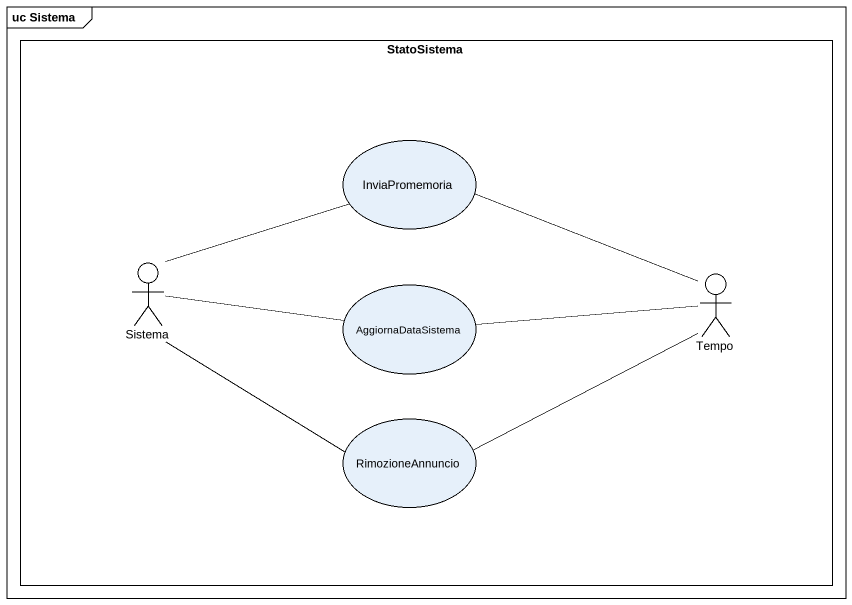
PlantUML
@startuml
mainframe uc Sistema
rectangle StatoSistema {
  usecase InviaPromemoria
  actor Sistema
  usecase AggiornaDataSistema
  actor Tempo
  usecase RimozioneAnnuncio
}
InviaPromemoria -right- Tempo
Sistema -right- InviaPromemoria
Sistema -right- AggiornaDataSistema
Sistema -right- RimozioneAnnuncio
AggiornaDataSistema -right- Tempo
RimozioneAnnuncio -right- Tempo
@enduml
